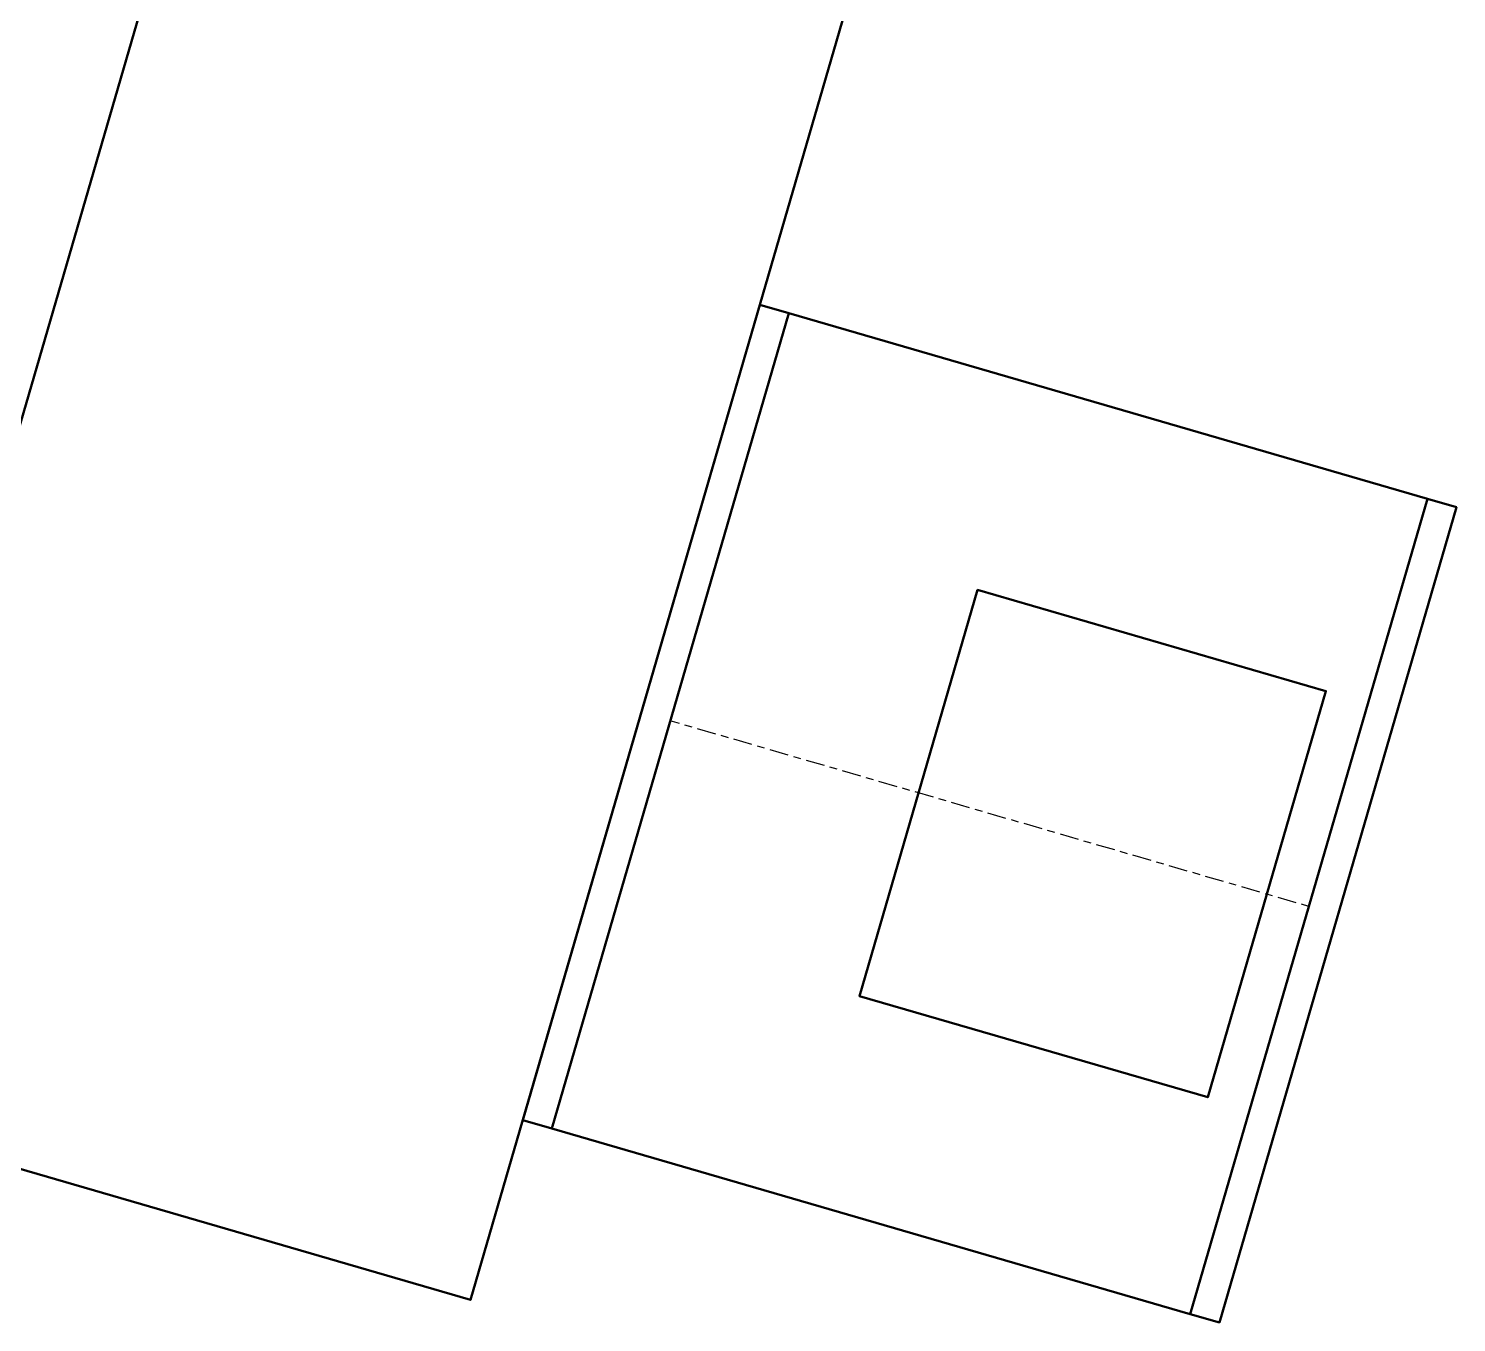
# Model space of a CAD drawing. Header units: inches. Extents: x -1654 to 1344, y -1538 to 36.
# Drawn here: x 500.49 to 547.73, y -913.19 to -870.37 of the extents above; entities that cross this region are included whole.
import ezdxf

# ---------------------------------------------------------------- set-up
doc = ezdxf.new("R2010")
doc.units = ezdxf.units.IN
doc.header["$MEASUREMENT"] = 0
doc.linetypes.add('Center', pattern=[1.25, 0.25, -0.1875, 0.625, -0.1875])
for name, color, linetype, lineweight in [('M-EQPT', 2, 'Continuous', 50), ('M-HVAC-CDFF', 3, 'Continuous', 30), ('M-HVAC-CDFF-SA', 3, 'Continuous', 30), ('M-HVAC-DUCT', 1, 'Center', 30), ('M-HVAC-DUCT-SA', 1, 'Continuous', 50)]:
    doc.layers.add(name, color=color, linetype=linetype, lineweight=lineweight)

# ---------------------------------------------------------------- blocks, each defined once
blk = doc.blocks.new('Heat Pump - Horizontal - Water Source - Heat Pump 3 Ton Horizontal-844840-_3D_')
at = {"layer": 'M-EQPT'}
mesh = blk.add_polyface(dxfattribs=at)
corners = [(31.1, -11.199, 9.65), (31.1, 11.199, 9.65), (-31.1, 11.199, 9.65), (-31.1, -11.199, 9.65)]
mesh.append_faces([[corners[k] for k in face] for face in [(3, 0, 1, 2)]])
mesh = blk.add_polyface(dxfattribs=at)
corners = [(31.1, -11.199, -9.65), (-31.1, -11.199, -9.65), (-31.1, 11.199, -9.65), (31.1, 11.199, -9.65)]
mesh.append_faces([[corners[k] for k in face] for face in [(1, 2, 3, 0)]])
mesh = blk.add_polyface(dxfattribs=at)
corners = [(-31.1, 11.199, 9.65), (31.1, 11.199, 9.65), (31.1, 11.199, -9.65), (-31.1, 11.199, -9.65)]
mesh.append_faces([[corners[k] for k in face] for face in [(0, 1, 2, 3)]])
mesh = blk.add_polyface(dxfattribs=at)
corners = [(-31.1, -11.199, 9.65), (-31.1, 11.199, 9.65), (-31.1, 11.199, -9.65), (-31.1, -11.199, -9.65)]
mesh.append_faces([[corners[k] for k in face] for face in [(0, 1, 2, 3)]])
mesh = blk.add_polyface(dxfattribs=at)
corners = [(31.1, -11.199, 9.65), (-31.1, -11.199, 9.65), (-31.1, -11.199, -9.65), (31.1, -11.199, -9.65)]
mesh.append_faces([[corners[k] for k in face] for face in [(0, 1, 2, 3)]])
mesh = blk.add_polyface(dxfattribs=at)
corners = [(3.201, -11.199, -8.65), (-24.9, -11.199, -8.65), (-24.9, -11.199, 8.65), (3.201, -11.199, 8.65)]
mesh.append_faces([[corners[k] for k in face] for face in [(2, 3, 0, 1)]])
mesh = blk.add_polyface(dxfattribs=at)
corners = [(-24.9, -12.199, 8.65), (3.201, -12.199, 8.65), (3.201, -11.199, 8.65), (-24.9, -11.199, 8.65)]
mesh.append_faces([[corners[k] for k in face] for face in [(0, 1, 2, 3)]])
mesh = blk.add_polyface(dxfattribs=at)
corners = [(-24.9, -12.199, -8.65), (-24.9, -12.199, 8.65), (-24.9, -11.199, 8.65), (-24.9, -11.199, -8.65)]
mesh.append_faces([[corners[k] for k in face] for face in [(0, 1, 2, 3)]])
mesh = blk.add_polyface(dxfattribs=at)
corners = [(3.201, -12.199, -8.65), (-24.9, -12.199, -8.65), (-24.9, -11.199, -8.65), (3.201, -11.199, -8.65)]
mesh.append_faces([[corners[k] for k in face] for face in [(0, 1, 2, 3)]])
mesh = blk.add_polyface(dxfattribs=at)
corners = [(3.201, -12.199, 8.65), (3.201, -12.199, -8.65), (3.201, -11.199, -8.65), (3.201, -11.199, 8.65)]
mesh.append_faces([[corners[k] for k in face] for face in [(0, 1, 2, 3)]])
mesh = blk.add_polyface(dxfattribs=at)
corners = [(3.201, -12.199, -8.65), (3.201, -12.199, 8.65), (-24.9, -12.199, 8.65), (-24.9, -12.199, -8.65)]
mesh.append_faces([[corners[k] for k in face] for face in [(3, 0, 1, 2)]])
blk = doc.blocks.new('Face Thin Mount Return Diffuser - Non-Hosted - 14x12 Face-950913-_3D_')
at = {"layer": 'M-HVAC-CDFF'}
mesh = blk.add_polyface(dxfattribs=at)
corners = [(7, -6, 1), (7, 6, 1), (-7, 6, 1), (-7, -6, 1)]
mesh.append_faces([[corners[k] for k in face] for face in [(3, 0, 1, 2)]])
mesh = blk.add_polyface(dxfattribs=at)
corners = [(7, -6), (-7, -6), (-7, 6), (7, 6)]
mesh.append_faces([[corners[k] for k in face] for face in [(2, 3, 0, 1)]])
mesh = blk.add_polyface(dxfattribs=at)
corners = [(-7, -6), (-7, -6, 1), (-7, 6, 1), (-7, 6)]
mesh.append_faces([[corners[k] for k in face] for face in [(3, 0, 1, 2)]])
mesh = blk.add_polyface(dxfattribs=at)
corners = [(-7, 6), (-7, 6, 1), (7, 6, 1), (7, 6)]
mesh.append_faces([[corners[k] for k in face] for face in [(0, 1, 2, 3)]])
mesh = blk.add_polyface(dxfattribs=at)
corners = [(7, 6), (7, 6, 1), (7, -6, 1), (7, -6)]
mesh.append_faces([[corners[k] for k in face] for face in [(3, 0, 1, 2)]])
mesh = blk.add_polyface(dxfattribs=at)
corners = [(7, -6), (7, -6, 1), (-7, -6, 1), (-7, -6)]
mesh.append_faces([[corners[k] for k in face] for face in [(0, 1, 2, 3)]])
blk = doc.blocks.new('Rectangular Endcap - Standard-916514-_3D_')
at = {"layer": 'M-HVAC-DUCT', "color": 8, "linetype": 'Continuous', "lineweight": 50}
mesh = blk.add_polyface(dxfattribs=at)
corners = [(0, 14.051, 8.65), (0, 14.051, -8.65), (0, -14.051, -8.65), (0, -14.051, 8.65)]
mesh.append_faces([[corners[k] for k in face] for face in [(0, 1, 2, 3)]], dxfattribs={"color": 8})
mesh = blk.add_polyface(dxfattribs=at)
corners = [(0, 14.051, -8.65), (0, 14.051, 8.65), (1, 14.051, 8.65), (1, 14.051, -8.65)]
mesh.append_faces([[corners[k] for k in face] for face in [(0, 1, 2, 3)]], dxfattribs={"color": 8})
mesh = blk.add_polyface(dxfattribs=at)
corners = [(0, -14.051, -8.65), (0, 14.051, -8.65), (1, 14.051, -8.65), (1, -14.051, -8.65)]
mesh.append_faces([[corners[k] for k in face] for face in [(0, 1, 2, 3)]], dxfattribs={"color": 8})
mesh = blk.add_polyface(dxfattribs=at)
corners = [(0, 14.051, 8.65), (0, -14.051, 8.65), (1, -14.051, 8.65), (1, 14.051, 8.65)]
mesh.append_faces([[corners[k] for k in face] for face in [(3, 0, 1, 2)]], dxfattribs={"color": 8})
mesh = blk.add_polyface(dxfattribs=at)
corners = [(1, 14.051, 8.65), (1, -14.051, 8.65), (1, -14.051, -8.65), (1, 14.051, -8.65)]
mesh.append_faces([[corners[k] for k in face] for face in [(2, 3, 0, 1)]], dxfattribs={"color": 8})
mesh = blk.add_polyface(dxfattribs=at)
corners = [(0, -14.051, 8.65), (0, -14.051, -8.65), (1, -14.051, -8.65), (1, -14.051, 8.65)]
mesh.append_faces([[corners[k] for k in face] for face in [(0, 1, 2, 3)]], dxfattribs={"color": 8})
blk = doc.blocks.new('Rectangular Takeoff - Standard-916637-_3D_')
at = {"layer": 'M-HVAC-DUCT', "color": 8, "linetype": 'Continuous', "lineweight": 50}
mesh = blk.add_polyface(dxfattribs=at)
corners = [(-0.24, 6, 7), (-0.24, 6, -7), (-0.24, -6, -7), (-0.24, -6, 7)]
mesh.append_faces([[corners[k] for k in face] for face in [(0, 1, 2, 3)]], dxfattribs={"color": 8})
mesh = blk.add_polyface(dxfattribs=at)
corners = [(-0.24, 6, -7), (-0.24, 6, 7), (1, 6, 7), (1, 6, -7)]
mesh.append_faces([[corners[k] for k in face] for face in [(3, 0, 1, 2)]], dxfattribs={"color": 8})
mesh = blk.add_polyface(dxfattribs=at)
corners = [(-0.24, -6, -7), (-0.24, 6, -7), (1, 6, -7), (1, -6, -7)]
mesh.append_faces([[corners[k] for k in face] for face in [(3, 0, 1, 2)]], dxfattribs={"color": 8})
mesh = blk.add_polyface(dxfattribs=at)
corners = [(1, 6, 7), (-0.24, 6, 7), (-0.24, -6, 7), (1, -6, 7)]
mesh.append_faces([[corners[k] for k in face] for face in [(1, 2, 3, 0)]], dxfattribs={"color": 8})
mesh = blk.add_polyface(dxfattribs=at)
corners = [(1, 6, 7), (1, -6, 7), (1, -6, -7), (1, 6, -7)]
mesh.append_faces([[corners[k] for k in face] for face in [(3, 0, 1, 2)]], dxfattribs={"color": 8})
mesh = blk.add_polyface(dxfattribs=at)
corners = [(-0.24, -6, 7), (-0.24, -6, -7), (1, -6, -7), (1, -6, 7)]
mesh.append_faces([[corners[k] for k in face] for face in [(0, 1, 2, 3)]], dxfattribs={"color": 8})

msp = doc.modelspace()

# ---------------------------------------------------------------- linework, layer by layer
at = {"layer": 'M-HVAC-DUCT', "color": 5}
msp.add_line((542.843, -899.42, 1338), (521.717, -893.278, 1338), dxfattribs=at)

# ---------------------------------------------------------------- block references
at = {"layer": 'M-EQPT', "rotation": 73.79013128408253}
msp.add_blockref('Heat Pump - Horizontal - Water Source - Heat Pump 3 Ton Horizontal-844840-_3D_', (513.032, -879.454, 1338), dxfattribs=at)
at = {"layer": 'M-HVAC-CDFF-SA', "extrusion": (0, 0, -1), "rotation": 286.2098687159167}
msp.add_blockref('Face Thin Mount Return Diffuser - Non-Hosted - 14x12 Face-950913-_3D_', (-535.689, -897.34, -1348.65), dxfattribs=at)
at = {"layer": 'M-HVAC-DUCT-SA', "color": 8, "rotation": 343.7901312840834}
msp.add_blockref('Rectangular Endcap - Standard-916514-_3D_', (542.843, -899.42, 1338), dxfattribs=at)
at = {"layer": 'M-HVAC-DUCT-SA', "color": 8, "extrusion": (0.279157, 0.960246, 0), "rotation": 90}
msp.add_blockref('Rectangular Takeoff - Standard-916637-_3D_', (-764.892, 1346.65, -712.126), dxfattribs=at)

# ---------------------------------------------------------------- meshes
at = {"layer": 'M-HVAC-DUCT-SA', "color": 8}
mesh = msp.add_polyface(dxfattribs=at)
corners = [(517.795, -906.77, 1329.35), (517.795, -906.77, 1346.65), (525.639, -879.786, 1346.65), (525.639, -879.786, 1329.35)]
mesh.append_faces([[corners[k] for k in face] for face in [(2, 3, 0, 1)]], dxfattribs={"color": 8})
mesh = msp.add_polyface(dxfattribs=at)
corners = [(546.765, -885.927, 1329.35), (538.92, -912.912, 1329.35), (517.795, -906.77, 1329.35), (525.639, -879.786, 1329.35)]
mesh.append_faces([[corners[k] for k in face] for face in [(3, 0, 1, 2)]], dxfattribs={"color": 8})
mesh = msp.add_polyface(dxfattribs=at)
corners = [(538.92, -912.912, 1346.65), (546.765, -885.927, 1346.65), (525.639, -879.786, 1346.65), (517.795, -906.77, 1346.65)]
mesh.append_faces([[corners[k] for k in face] for face in [(0, 1, 2, 3)]], dxfattribs={"color": 8})
mesh = msp.add_polyface(dxfattribs=at)
corners = [(546.765, -885.927, 1346.65), (546.765, -885.927, 1329.35), (525.639, -879.786, 1329.35), (525.639, -879.786, 1346.65)]
mesh.append_faces([[corners[k] for k in face] for face in [(0, 1, 2, 3)]], dxfattribs={"color": 8})
mesh = msp.add_polyface(dxfattribs=at)
corners = [(538.92, -912.912, 1329.35), (546.765, -885.927, 1329.35), (546.765, -885.927, 1346.65), (538.92, -912.912, 1346.65)]
mesh.append_faces([[corners[k] for k in face] for face in [(0, 1, 2, 3)]], dxfattribs={"color": 8})
mesh = msp.add_polyface(dxfattribs=at)
corners = [(543.405, -892.293, 1346.41), (539.497, -905.737, 1346.41), (527.974, -902.387, 1346.41), (531.882, -888.943, 1346.41)]
mesh.append_faces([[corners[k] for k in face] for face in [(0, 1, 2, 3)]], dxfattribs={"color": 8})
mesh = msp.add_polyface(dxfattribs=at)
corners = [(531.882, -888.943, 1346.41), (527.974, -902.387, 1346.41), (527.974, -902.387, 1346.65), (531.882, -888.943, 1346.65)]
mesh.append_faces([[corners[k] for k in face] for face in [(0, 1, 2, 3)]], dxfattribs={"color": 8})
mesh = msp.add_polyface(dxfattribs=at)
corners = [(539.497, -905.737, 1346.65), (543.405, -892.293, 1346.65), (531.882, -888.943, 1346.65), (527.974, -902.387, 1346.65)]
mesh.append_faces([[corners[k] for k in face] for face in [(0, 1, 2, 3)]], dxfattribs={"color": 8})
mesh = msp.add_polyface(dxfattribs=at)
corners = [(543.405, -892.293, 1346.41), (531.882, -888.943, 1346.41), (531.882, -888.943, 1346.65), (543.405, -892.293, 1346.65)]
mesh.append_faces([[corners[k] for k in face] for face in [(3, 0, 1, 2)]], dxfattribs={"color": 8})
mesh = msp.add_polyface(dxfattribs=at)
corners = [(539.497, -905.737, 1346.41), (543.405, -892.293, 1346.41), (543.405, -892.293, 1346.65), (539.497, -905.737, 1346.65)]
mesh.append_faces([[corners[k] for k in face] for face in [(3, 0, 1, 2)]], dxfattribs={"color": 8})
mesh = msp.add_polyface(dxfattribs=at)
corners = [(527.974, -902.387, 1346.41), (539.497, -905.737, 1346.41), (539.497, -905.737, 1346.65), (527.974, -902.387, 1346.65)]
mesh.append_faces([[corners[k] for k in face] for face in [(0, 1, 2, 3)]], dxfattribs={"color": 8})
mesh = msp.add_polyface(dxfattribs=at)
corners = [(538.92, -912.912, 1329.35), (538.92, -912.912, 1346.65), (517.795, -906.77, 1346.65), (517.795, -906.77, 1329.35)]
mesh.append_faces([[corners[k] for k in face] for face in [(0, 1, 2, 3)]], dxfattribs={"color": 8})

doc.saveas('drawing.dxf')
